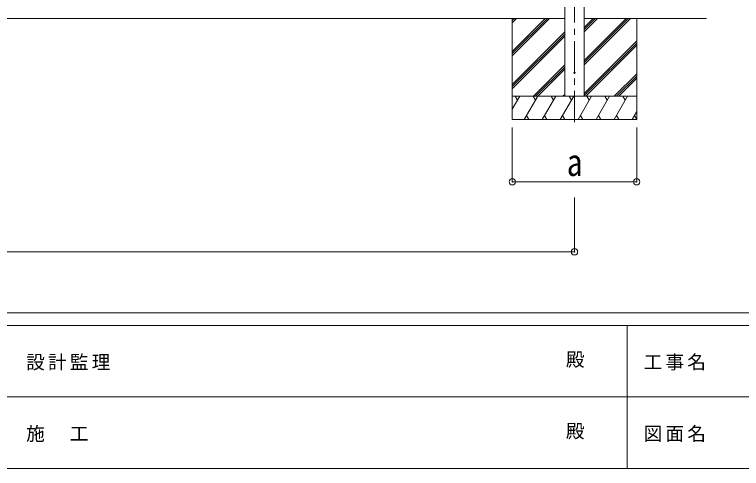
# Model space of a CAD drawing. Units: millimetres at full size, sheet at 1:40; details may follow other scales. Extents: x -11243 to 11243, y -7760 to 7760.
# Drawn here: x -4538 to 136, y -7760 to -4842 of the extents above; entities that cross this region are included whole.
import ezdxf
from ezdxf.enums import TextEntityAlignment as Align

# ---------------------------------------------------------------- set-up
doc = ezdxf.new("R2010")
doc.units = ezdxf.units.MM
doc.header["$LTSCALE"] = 40
doc.header["$PDMODE"] = 32
doc.header["$PDSIZE"] = 40
doc.linetypes.add('CHAIN1', pattern=[8, 5, -1, 1, -1])
for name, color, linetype, lineweight in [('0-0_0', 7, 'Continuous', 9), ('0-1_本体', 5, 'CHAIN1', 9), ('0-3_ELV2', 4, 'Continuous', 9), ('0-6_OTH_LINE', 6, 'Continuous', 9), ('F-0_240', 7, 'Continuous', 9)]:
    doc.layers.add(name, color=color, linetype=linetype, lineweight=lineweight)
doc.styles.add('ＭＳ ゴシック', font='')
doc.styles.get('ＭＳ ゴシック').set_extended_font_data('MS Gothic')

msp = doc.modelspace()

# ---------------------------------------------------------------- linework, layer by layer
at = {"layer": '0-0_0'}
for p, q in [((-999.78, -4867.49), (-8547.78, -4867.49)), ((-1337.28, -4867.49), (-1337.28, -5517.49)), ((-1337.28, -5078.71), (-1126.05, -4867.49)), ((-1337.28, -5092.86), (-1111.91, -4867.49)), ((-1337.28, -5107), (-1097.77, -4867.49)), ((-1337.28, -4894.87), (-1309.9, -4867.49)), ((-1337.28, -4880.73), (-1324.04, -4867.49)), ((-874.78, -5165), (-577.27, -4867.49)), ((-874.78, -5136.71), (-605.55, -4867.49)), ((-874.78, -5150.86), (-591.41, -4867.49)), ((-874.78, -4952.87), (-789.4, -4867.49)), ((-874.78, -4938.72), (-803.54, -4867.49)), ((-874.78, -4924.58), (-817.68, -4867.49)), ((-88.5, -4867.49), (-874.78, -4867.49)), ((-537.28, -4867.49), (-537.28, -5517.49)), ((-1337.28, -5290.84), (-999.78, -4953.35)), ((-1337.28, -5304.99), (-999.78, -4967.49)), ((-1337.28, -5319.13), (-999.78, -4981.63)), ((-874.78, -5348.84), (-537.28, -5011.35)), ((-874.78, -5362.99), (-537.28, -5025.49)), ((-865.14, -5367.49), (-537.28, -5039.63)), ((-1201.79, -5367.49), (-999.78, -5165.48)), ((-1187.65, -5367.49), (-999.78, -5179.62)), ((-1173.5, -5367.49), (-999.78, -5193.76)), ((-681.29, -5367.49), (-537.28, -5223.48)), ((-667.15, -5367.49), (-537.28, -5237.62)), ((-653, -5367.49), (-537.28, -5251.76)), ((-1337.28, -5451.32), (-1288.88, -5367.48)), ((-537.28, -5367.49), (-1337.28, -5367.49)), ((-1303.88, -5393.47), (-1318.88, -5367.48)), ((-1260.01, -5517.48), (-1173.41, -5367.49)), ((-1188.41, -5393.47), (-1203.41, -5367.49)), ((-1144.54, -5517.49), (-1057.94, -5367.49)), ((-1072.94, -5393.47), (-1087.94, -5367.49)), ((-1029.07, -5517.49), (-942.47, -5367.49)), ((-1011.37, -5367.49), (-999.78, -5355.89)), ((-957.47, -5393.47), (-972.47, -5367.48)), ((-913.6, -5517.49), (-827, -5367.49)), ((-842, -5393.47), (-857, -5367.49)), ((-798.13, -5517.49), (-711.53, -5367.49)), ((-741.53, -5367.49), (-726.53, -5393.47)), ((-682.66, -5517.49), (-596.06, -5367.49)), ((-611.06, -5393.47), (-626.06, -5367.49)), ((-567.19, -5517.49), (-537.28, -5465.68)), ((-1245.01, -5491.51), (-1230.02, -5517.48)), ((-1129.54, -5491.5), (-1114.54, -5517.49)), ((-1014.07, -5491.51), (-999.07, -5517.49)), ((-898.6, -5491.51), (-883.6, -5517.49)), ((-783.13, -5491.51), (-768.14, -5517.49)), ((-667.66, -5491.51), (-652.66, -5517.49)), ((-552.19, -5491.51), (-537.28, -5517.34)), ((-1337.28, -5517.49), (-537.28, -5517.49))]:
    msp.add_line(p, q, dxfattribs=at)
at = {"layer": '0-1_本体'}
msp.add_line((-937.28, -5533.01), (-937.28, -2398.45), dxfattribs=at)
at = {"layer": '0-3_ELV2'}
for p, q in [((-999.78, -5367.49), (-999.78, -2367.49)), ((-874.78, -2367.49), (-874.78, -5367.49))]:
    msp.add_line(p, q, dxfattribs=at)
msp.add_circle((-937.28, -5217.49), 4.5, dxfattribs=at)
at = {"layer": '0-6_OTH_LINE'}
for p, q in [((-1337.28, -5917.49), (-1337.28, -5568.49)), ((-537.28, -5917.49), (-537.28, -5568.49)), ((-537.28, -5917.49), (-1337.28, -5917.49)), ((-937.28, -6367.49), (-937.28, -6017.49)), ((-8610.28, -6367.49), (-937.28, -6367.49))]:
    msp.add_line(p, q, dxfattribs=at)
for p in [(-1337.28, -5917.49), (-537.28, -5917.49), (-937.28, -6367.49)]:
    msp.add_point(p, dxfattribs=at)
at = {"layer": 'F-0_240', "color": 5}
for p, q in [((-11242.74, -6760), (10677.26, -6760)), ((-11242.74, -6840), (7121.58, -6840)), ((-598.42, -6840), (-598.42, -7760)), ((-4598.42, -7300), (3601.58, -7300)), ((-11242.74, -7760), (10677.26, -7760))]:
    msp.add_line(p, q, dxfattribs=at)

# ---------------------------------------------------------------- texts
at = {"layer": '0-6_OTH_LINE', "color": 7, "style": 'ＭＳ ゴシック', "width": 0.85}
msp.add_text('a', height=176, dxfattribs=at).set_placement((-987.28, -5932.49), align=Align.BOTTOM_LEFT)
at = {"layer": 'F-0_240', "style": 'ＭＳ ゴシック'}
for p in [(-992.7, -7130), (-992.7, -7590)]:
    msp.add_text('殿', height=87.98, dxfattribs=at).set_placement(p, align=Align.BOTTOM_LEFT)
at = {"layer": 'F-0_240', "char_height": 87.98, "attachment_point": 7, "style": 'ＭＳ ゴシック'}
for s, insert in [('\\T1.17;設計監理', (-4463.32, -7130)), ('\\T1.17;工事名', (-492.95, -7130)), ('\\T1.17;図面名', (-492.95, -7590)), ('\\T1.17;施\u3000工', (-4463.32, -7590))]:
    msp.add_mtext(s, dxfattribs=dict(at, insert=insert))

doc.saveas('drawing.dxf')
